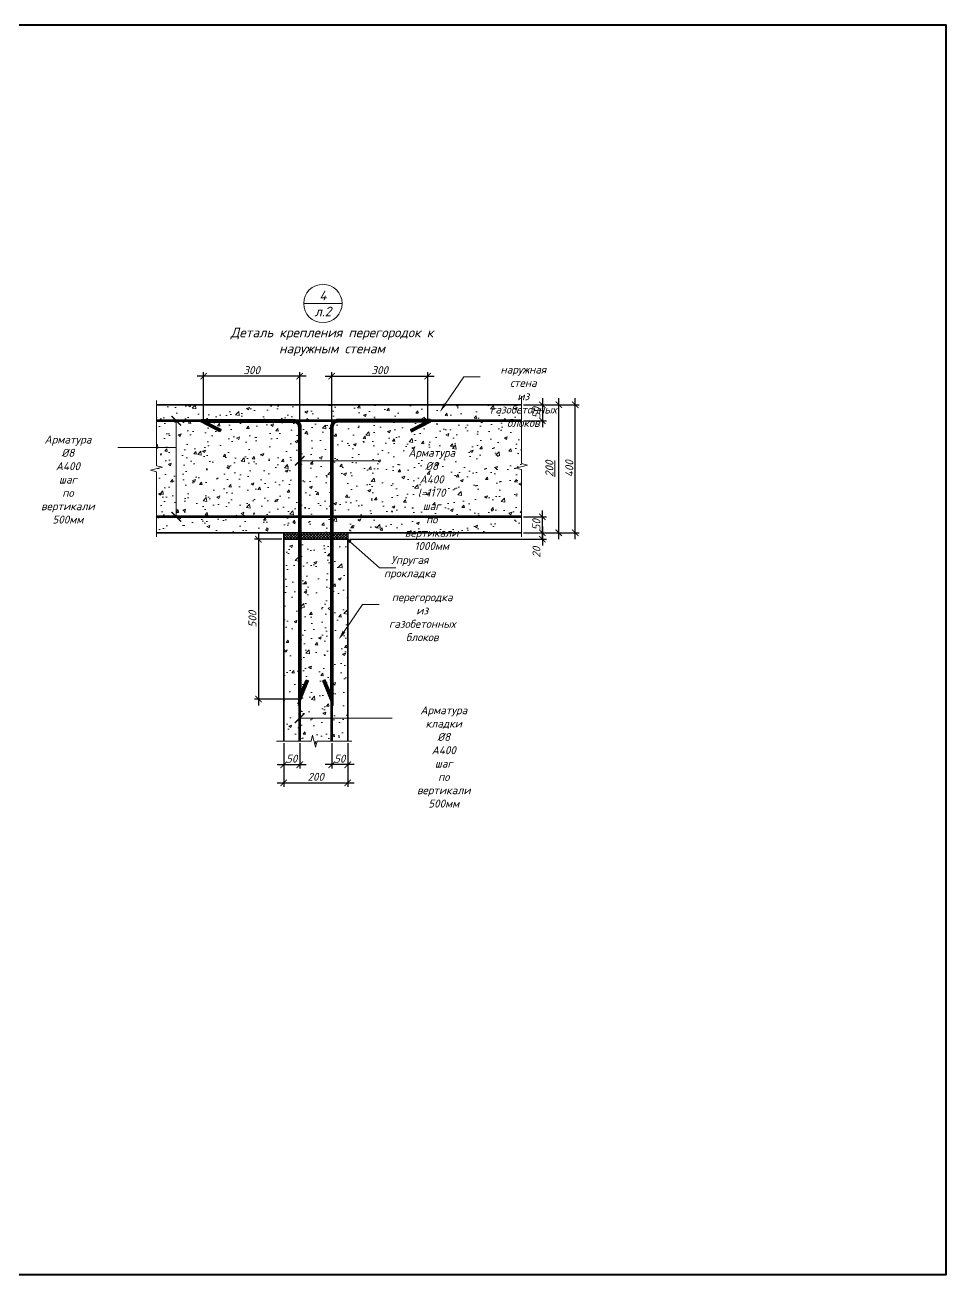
# Model space of a CAD drawing. Header units: millimetres. Extents: x -1807136 to 121189, y 23614 to 410608.
# Drawn here: x 21440 to 24318, y 23614 to 27520 of the extents above; entities that cross this region are included whole.
import ezdxf
from ezdxf import colors
from ezdxf.entities.mleader import LeaderData, LeaderLine
from ezdxf.enums import TextEntityAlignment as Align
from ezdxf.math import Vec2, Vec3

# ---------------------------------------------------------------- set-up
doc = ezdxf.new("R2010")
doc.units = ezdxf.units.MM
doc.header["$PDMODE"] = 3
doc.layers.get('0').update_dxf_attribs({"lineweight": 5})
doc.layers.get('Defpoints').update_dxf_attribs({"lineweight": 0})
doc.layers.add('#Hatch', color=7, linetype='Continuous', lineweight=5, true_color=0x525252)
doc.layers.add('#Арматура вид_2', color=7, linetype='Continuous', lineweight=35, true_color=0x616161)
for name, color, linetype, lineweight in [('#Арматура', 152, 'Continuous', 30), ('#Выноски', 7, 'Continuous', 15), ('#Газобетон', 152, 'Continuous', 35), ('k_ Размеры', 7, 'Continuous', 15), ('Штриховка', 7, 'Continuous', 25)]:
    doc.layers.add(name, color=color, linetype=linetype, lineweight=lineweight)
doc.styles.get("Standard").update_dxf_attribs({"font": 'arial.ttf'})
doc.styles.add('STEP PR', font='isocpeui.ttf')
doc.dimstyles.new('SPDS', dxfattribs={"dimscale": 10, "dimtxt": 2.5, "dimasz": 2, "dimexe": 1.25, "dimexo": 0.625, "dimtad": 1, "dimdec": 0, "dimrnd": 0.001, "dimtxsty": 'STEP PR', "dimblk": 'ARCHTICK', "dimcen": 2.5, "dimdle": 2, "dimclrd": 256, "dimclre": 256, "dimclrt": 7, "dimadec": 0, "dimazin": 2, "dimtfac": 0.75, "dimtdec": 0, "dimtmove": 1, "dimatfit": 3, "dimfxl": 1, "dimtolj": 1, "dimarcsym": 1})

# ---------------------------------------------------------------- blocks, each defined once
blk = doc.blocks.new('*U243')
at = {"color": 0, "linetype": 'ByBlock', "lineweight": -2}
for p, q in [((13.58, 0), (13.9, 1.25)), ((13.9, 1.25), (14.52, -1.25)), ((13.58, 0), (0, 0)), ((14.52, -1.25), (14.83, 0)), ((28.42, 0), (14.83, 0))]:
    blk.add_line(p, q, dxfattribs=at)
blk = doc.blocks.new('*U242')
at = {"color": 0, "linetype": 'ByBlock', "lineweight": -2}
for p, q in [((14.02, 0), (14.33, 1.25)), ((14.33, 1.25), (14.96, -1.25)), ((14.02, 0), (0, 0)), ((14.96, -1.25), (15.27, 0)), ((29.29, 0), (15.27, 0))]:
    blk.add_line(p, q, dxfattribs=at)
blk = doc.blocks.new('_ArchTick')
at = {"color": 0, "linetype": 'ByBlock', "const_width": 0.15}
blk.add_lwpolyline([(-0.5, -0.5), (0.5, 0.5)], dxfattribs=at)
blk = doc.blocks.new('*D468')
at = {"layer": 'Defpoints', "color": 0, "lineweight": 40, "transparency": 16777216}
for p in [(22991.3, 26333.6), (23159.6, 26333.6), (22991.3, 25933.6)]:
    blk.add_point(p, dxfattribs=at)
at = {"layer": 'k_ Размеры', "lineweight": -2, "transparency": 16777216}
for p, q in [((22997.5, 26333.6), (23172.1, 26333.6)), ((23159.6, 25913.6), (23159.6, 26353.6)), ((22997.5, 25933.6), (23172.1, 25933.6))]:
    blk.add_line(p, q, dxfattribs=at)
at = {"layer": 'k_ Размеры', "lineweight": -2, "transparency": 16777216, "xscale": 20, "yscale": 20, "zscale": 20}
for p, rotation in [((23159.6, 26333.6), 90), ((23159.6, 25933.6), 270)]:
    blk.add_blockref('_ArchTick', p, dxfattribs=dict(at, rotation=rotation))
at = {"layer": 'k_ Размеры', "color": 7, "transparency": 16777216, "insert": (23140.8, 26133.6), "char_height": 25, "attachment_point": 5, "rotation": 90, "style": 'STEP PR'}
blk.add_mtext('\\A1;400', dxfattribs=at)
blk = doc.blocks.new('*D469')
at = {"layer": 'Defpoints', "color": 0, "transparency": 16777216}
for p in [(22991.3, 26333.6), (23107.8, 26333.6), (22991.3, 25933.6)]:
    blk.add_point(p, dxfattribs=at)
at = {"layer": 'k_ Размеры', "lineweight": -2, "transparency": 16777216}
for p, q in [((22997.5, 26333.6), (23120.3, 26333.6)), ((23107.8, 25913.6), (23107.8, 26353.6)), ((22997.5, 25933.6), (23120.3, 25933.6))]:
    blk.add_line(p, q, dxfattribs=at)
at = {"layer": 'k_ Размеры', "lineweight": -2, "transparency": 16777216, "xscale": 20, "yscale": 20, "zscale": 20}
for p, rotation in [((23107.8, 26333.6), 90), ((23107.8, 25933.6), 270)]:
    blk.add_blockref('_ArchTick', p, dxfattribs=dict(at, rotation=rotation))
at = {"layer": 'k_ Размеры', "color": 7, "transparency": 16777216, "insert": (23078.5, 26133.6), "char_height": 25, "attachment_point": 5, "rotation": 90, "style": 'STEP PR'}
blk.add_mtext('\\A1;\\L200', dxfattribs=at)
blk = doc.blocks.new('*D470')
at = {"layer": 'Defpoints', "color": 0, "lineweight": 40, "transparency": 16777216}
for p in [(22991.3, 25983.6), (23056.6, 25983.6), (22991.3, 25933.6)]:
    blk.add_point(p, dxfattribs=at)
at = {"layer": 'k_ Размеры', "lineweight": -2, "transparency": 16777216}
for p, q in [((22997.5, 25983.6), (23069.1, 25983.6)), ((23056.6, 25913.6), (23056.6, 26003.6)), ((22997.5, 25933.6), (23069.1, 25933.6))]:
    blk.add_line(p, q, dxfattribs=at)
at = {"layer": 'k_ Размеры', "lineweight": -2, "transparency": 16777216, "xscale": 20, "yscale": 20, "zscale": 20}
for p, rotation in [((23056.6, 25983.6), 90), ((23056.6, 25933.6), 270)]:
    blk.add_blockref('_ArchTick', p, dxfattribs=dict(at, rotation=rotation))
at = {"layer": 'k_ Размеры', "color": 7, "transparency": 16777216, "insert": (23037.9, 25958.6), "char_height": 25, "attachment_point": 5, "rotation": 90, "style": 'STEP PR'}
blk.add_mtext('\\A1;50', dxfattribs=at)
blk = doc.blocks.new('*D471')
at = {"layer": 'Defpoints', "color": 0, "lineweight": 40, "transparency": 16777216}
for p in [(22991.3, 26333.6), (22991.3, 26283.6), (23056.6, 26283.6)]:
    blk.add_point(p, dxfattribs=at)
at = {"layer": 'k_ Размеры', "lineweight": -2, "transparency": 16777216}
for p, q in [((22997.5, 26333.6), (23069.1, 26333.6)), ((23056.6, 26353.6), (23056.6, 26263.6)), ((22997.5, 26283.6), (23069.1, 26283.6))]:
    blk.add_line(p, q, dxfattribs=at)
at = {"layer": 'k_ Размеры', "lineweight": -2, "transparency": 16777216, "xscale": 20, "yscale": 20, "zscale": 20}
for p, rotation in [((23056.6, 26333.6), 90), ((23056.6, 26283.6), 270)]:
    blk.add_blockref('_ArchTick', p, dxfattribs=dict(at, rotation=rotation))
at = {"layer": 'k_ Размеры', "color": 7, "transparency": 16777216, "insert": (23037.9, 26308.6), "char_height": 25, "attachment_point": 5, "rotation": 90, "style": 'STEP PR'}
blk.add_mtext('\\A1;50', dxfattribs=at)
blk = doc.blocks.new('*D472')
at = {"layer": 'Defpoints', "color": 0, "transparency": 16777216}
for p in [(22448.2, 25913.6), (22991.3, 25933.6), (23056.6, 25913.6)]:
    blk.add_point(p, dxfattribs=at)
at = {"layer": 'k_ Размеры', "lineweight": -2, "transparency": 16777216}
for p, q in [((23056.6, 25953.6), (23056.6, 25893.6)), ((22454.4, 25913.6), (23069.1, 25913.6)), ((22997.5, 25933.6), (23069.1, 25933.6))]:
    blk.add_line(p, q, dxfattribs=at)
at = {"layer": 'k_ Размеры', "lineweight": -2, "transparency": 16777216, "xscale": 20, "yscale": 20, "zscale": 20}
for p, rotation in [((23056.6, 25933.6), 90), ((23056.6, 25913.6), 270)]:
    blk.add_blockref('_ArchTick', p, dxfattribs=dict(at, rotation=rotation))
at = {"layer": 'k_ Размеры', "color": 7, "transparency": 16777216, "insert": (23038.2, 25872.7), "char_height": 25, "attachment_point": 5, "rotation": 90, "style": 'STEP PR'}
blk.add_mtext('\\A1;20', dxfattribs=at)
blk = doc.blocks.new('_None')
blk = doc.blocks.new('*U605')
at = {"color": 0, "linetype": 'ByBlock', "lineweight": -2}
blk.add_lwpolyline([(-6, 0), (6, 0)], dxfattribs=at)
blk.add_circle((0, 0), 6, dxfattribs=at)
for tag, p in [('Узел', (0, 2.5)), ('Лист', (0, -2.5))]:
    blk.add_attdef(tag, text='', height=3, dxfattribs=at).set_placement(p, align=Align.MIDDLE_CENTER)
blk = doc.blocks.new('*U473')
at = {"color": 0, "linetype": 'ByBlock', "lineweight": -2}
for p, q in [((7.24, 0), (7.55, 1.25)), ((7.55, 1.25), (8.18, -1.25)), ((7.24, 0), (0, 0)), ((8.18, -1.25), (8.49, 0)), ((15.73, 0), (8.49, 0))]:
    blk.add_line(p, q, dxfattribs=at)
blk = doc.blocks.new('*D474')
at = {"layer": 'Defpoints', "color": 0, "transparency": 16777216}
for p in [(22248.2, 25282.2), (22448.2, 25282.2), (22448.2, 25152.2)]:
    blk.add_point(p, dxfattribs=at)
at = {"layer": 'k_ Размеры', "lineweight": -2, "transparency": 16777216}
for p, q in [((22248.2, 25276), (22248.2, 25139.7)), ((22448.2, 25276), (22448.2, 25139.7)), ((22228.2, 25152.2), (22468.2, 25152.2))]:
    blk.add_line(p, q, dxfattribs=at)
at = {"layer": 'k_ Размеры', "lineweight": -2, "transparency": 16777216, "xscale": 20, "yscale": 20, "zscale": 20, "rotation": 180}
blk.add_blockref('_ArchTick', (22248.2, 25152.2), dxfattribs=at)
at = {"layer": 'k_ Размеры', "lineweight": -2, "transparency": 16777216, "xscale": 20, "yscale": 20, "zscale": 20}
blk.add_blockref('_ArchTick', (22448.2, 25152.2), dxfattribs=at)
at = {"layer": 'k_ Размеры', "color": 7, "transparency": 16777216, "insert": (22348.2, 25171), "char_height": 25, "attachment_point": 5, "style": 'STEP PR'}
blk.add_mtext('\\A1;200', dxfattribs=at)
blk = doc.blocks.new('*D475')
at = {"layer": 'Defpoints', "color": 0, "transparency": 16777216}
for p in [(22248.2, 25282.2), (22298.2, 25282.2), (22298.2, 25209)]:
    blk.add_point(p, dxfattribs=at)
at = {"layer": 'k_ Размеры', "lineweight": -2, "transparency": 16777216}
for p, q in [((22248.2, 25276), (22248.2, 25196.5)), ((22298.2, 25276), (22298.2, 25196.5)), ((22228.2, 25209), (22318.2, 25209))]:
    blk.add_line(p, q, dxfattribs=at)
at = {"layer": 'k_ Размеры', "lineweight": -2, "transparency": 16777216, "xscale": 20, "yscale": 20, "zscale": 20, "rotation": 180}
blk.add_blockref('_ArchTick', (22248.2, 25209), dxfattribs=at)
at = {"layer": 'k_ Размеры', "lineweight": -2, "transparency": 16777216, "xscale": 20, "yscale": 20, "zscale": 20}
blk.add_blockref('_ArchTick', (22298.2, 25209), dxfattribs=at)
at = {"layer": 'k_ Размеры', "color": 7, "transparency": 16777216, "insert": (22273.2, 25227.7), "char_height": 25, "attachment_point": 5, "style": 'STEP PR'}
blk.add_mtext('\\A1;50', dxfattribs=at)
blk = doc.blocks.new('*D476')
at = {"layer": 'Defpoints', "color": 0, "transparency": 16777216}
for p in [(22398.2, 25282.2), (22448.2, 25282.2), (22398.2, 25209)]:
    blk.add_point(p, dxfattribs=at)
at = {"layer": 'k_ Размеры', "lineweight": -2, "transparency": 16777216}
for p, q in [((22398.2, 25276), (22398.2, 25196.5)), ((22448.2, 25276), (22448.2, 25196.5)), ((22468.2, 25209), (22378.2, 25209))]:
    blk.add_line(p, q, dxfattribs=at)
at = {"layer": 'k_ Размеры', "lineweight": -2, "transparency": 16777216, "xscale": 20, "yscale": 20, "zscale": 20, "rotation": 180}
blk.add_blockref('_ArchTick', (22398.2, 25209), dxfattribs=at)
at = {"layer": 'k_ Размеры', "lineweight": -2, "transparency": 16777216, "xscale": 20, "yscale": 20, "zscale": 20}
blk.add_blockref('_ArchTick', (22448.2, 25209), dxfattribs=at)
at = {"layer": 'k_ Размеры', "color": 7, "transparency": 16777216, "insert": (22423.2, 25227.7), "char_height": 25, "attachment_point": 5, "style": 'STEP PR'}
blk.add_mtext('\\A1;50', dxfattribs=at)
blk = doc.blocks.new('*D477')
at = {"layer": 'Defpoints', "color": 0, "transparency": 16777216}
for p in [(21998, 26423), (21998, 26283.6), (22298.2, 26263.6)]:
    blk.add_point(p, dxfattribs=at)
at = {"layer": 'k_ Размеры', "lineweight": -2, "transparency": 16777216}
for p, q in [((22318.2, 26423), (21978, 26423)), ((21998, 26289.9), (21998, 26435.5)), ((22298.2, 26269.9), (22298.2, 26435.5))]:
    blk.add_line(p, q, dxfattribs=at)
at = {"layer": 'k_ Размеры', "lineweight": -2, "transparency": 16777216, "xscale": 20, "yscale": 20, "zscale": 20, "rotation": 180}
blk.add_blockref('_ArchTick', (21998, 26423), dxfattribs=at)
at = {"layer": 'k_ Размеры', "lineweight": -2, "transparency": 16777216, "xscale": 20, "yscale": 20, "zscale": 20}
blk.add_blockref('_ArchTick', (22298.2, 26423), dxfattribs=at)
at = {"layer": 'k_ Размеры', "color": 7, "transparency": 16777216, "insert": (22148.1, 26441.7), "char_height": 25, "attachment_point": 5, "style": 'STEP PR'}
blk.add_mtext('\\A1;300', dxfattribs=at)
blk = doc.blocks.new('*D478')
at = {"layer": 'Defpoints', "color": 0, "transparency": 16777216}
for p in [(22248.2, 25913.6), (22169.3, 25413.8), (22298.2, 25413.8)]:
    blk.add_point(p, dxfattribs=at)
at = {"layer": 'k_ Размеры', "lineweight": -2, "transparency": 16777216}
for p, q in [((22241.9, 25913.6), (22156.8, 25913.6)), ((22169.3, 25933.6), (22169.3, 25393.8)), ((22291.9, 25413.8), (22156.8, 25413.8))]:
    blk.add_line(p, q, dxfattribs=at)
at = {"layer": 'k_ Размеры', "lineweight": -2, "transparency": 16777216, "xscale": 20, "yscale": 20, "zscale": 20}
for p, rotation in [((22169.3, 25913.6), 90), ((22169.3, 25413.8), 270)]:
    blk.add_blockref('_ArchTick', p, dxfattribs=dict(at, rotation=rotation))
at = {"layer": 'k_ Размеры', "color": 7, "transparency": 16777216, "insert": (22150.5, 25663.7), "char_height": 25, "attachment_point": 5, "rotation": 90, "style": 'STEP PR'}
blk.add_mtext('\\A1;500', dxfattribs=at)
blk = doc.blocks.new('*D479')
at = {"layer": 'Defpoints', "color": 0, "transparency": 16777216}
for p in [(22698.2, 26423), (22398.2, 26263.6), (22698.2, 26279.6)]:
    blk.add_point(p, dxfattribs=at)
at = {"layer": 'k_ Размеры', "lineweight": -2, "transparency": 16777216}
for p, q in [((22378.2, 26423), (22718.2, 26423)), ((22398.2, 26269.9), (22398.2, 26435.5)), ((22698.2, 26285.9), (22698.2, 26435.5))]:
    blk.add_line(p, q, dxfattribs=at)
at = {"layer": 'k_ Размеры', "lineweight": -2, "transparency": 16777216, "xscale": 20, "yscale": 20, "zscale": 20, "rotation": 180}
blk.add_blockref('_ArchTick', (22398.2, 26423), dxfattribs=at)
at = {"layer": 'k_ Размеры', "lineweight": -2, "transparency": 16777216, "xscale": 20, "yscale": 20, "zscale": 20}
blk.add_blockref('_ArchTick', (22698.2, 26423), dxfattribs=at)
at = {"layer": 'k_ Размеры', "color": 7, "transparency": 16777216, "insert": (22548.2, 26441.7), "char_height": 25, "attachment_point": 5, "style": 'STEP PR'}
blk.add_mtext('\\A1;300', dxfattribs=at)

msp = doc.modelspace()

# ---------------------------------------------------------------- hatches: boundary and pattern name
at = {"layer": '#Hatch'}
h = msp.add_hatch(dxfattribs=at)
h.set_pattern_fill('AR-CONC', color=256, scale=0.5)
h.paths.add_polyline_path([(22991.3, 26333.6), (21850.5, 26333.6), (21850.5, 26143), (21869.2, 26138.3), (21831.7, 26129), (21850.5, 26124.3), (21850.5, 25933.6), (22991.3, 25933.6), (22991.3, 26130.8), (22972.5, 26135.5), (23010, 26144.9), (22991.3, 26149.6)])
h.paths.add_polyline_path([(22448.2, 25913.6), (22248.2, 25913.6), (22248.2, 25282.2), (22333.9, 25282.2), (22338.6, 25301), (22348, 25263.5), (22352.7, 25282.2), (22448.2, 25282.2)])
h = msp.add_hatch(dxfattribs=at)
h.set_pattern_fill('ANSI37', color=256, scale=2)
h.paths.add_polyline_path([(22448.2, 25933.6), (22248.2, 25933.6), (22248.2, 25913.6), (22448.2, 25913.6)])

# ---------------------------------------------------------------- linework, layer by layer
at = {"layer": '#Арматура', "const_width": 8}
for points in [[(21850.5, 26283.6), (22991.3, 26283.6)], [(21850.5, 25983.6), (22991.3, 25983.6)], [(22298.2, 25891.2), (22298.2, 25282.2)], [(22398.2, 25891.2), (22398.2, 25282.2)]]:
    msp.add_lwpolyline(points, dxfattribs=at)
at = {"layer": '#Арматура'}
for points in [[(22048.6, 26249.1), (21988.9, 26279.9), (21990.3, 26287.6), (22278.2, 26287.6, -0.414214), (22302.2, 26263.6), (22302.2, 25434), (22318.7, 25474.2)], [(22647.7, 26249.1), (22707.8, 26280.1), (22705.9, 26287.6), (22418.2, 26287.6, 0.414214), (22394.2, 26263.6), (22394.2, 25434), (22377.6, 25474.2)], [(22052.3, 26256.2), (22006.8, 26279.6), (22278.2, 26279.6, -0.414214), (22294.2, 26263.6), (22294.2, 25393.6), (22326.1, 25471.1)], [(22644.1, 26256.2), (22689.5, 26279.6), (22418.2, 26279.6, 0.414214), (22402.2, 26263.6), (22402.2, 25393.6), (22370.2, 25471.1)]]:
    msp.add_lwpolyline(points, format="xyb", dxfattribs=at)
for points in [[(22052.3, 26256.2), (22048.6, 26249.1)], [(22644.1, 26256.2), (22647.7, 26249.1)], [(22318.7, 25474.2), (22326.1, 25471.1)], [(22377.6, 25474.2), (22370.2, 25471.1)]]:
    msp.add_lwpolyline(points, dxfattribs=at)
at = {"layer": '#Арматура вид_2', "const_width": 8}
for points in [[(22050.4, 26252.6), (21990.4, 26283.6), (22278.2, 26283.6, -0.414214), (22298.2, 26263.6), (22298.2, 25413.8), (22322.4, 25472.6)], [(22645.9, 26252.6), (22705.9, 26283.6), (22418.2, 26283.6, 0.414214), (22398.2, 26263.6), (22398.2, 25413.8), (22373.9, 25472.6)]]:
    msp.add_lwpolyline(points, format="xyb", dxfattribs=at)
at = {"layer": '#Газобетон'}
for points in [[(21850.5, 26333.6), (22991.3, 26333.6)], [(21850.5, 25933.6), (22991.3, 25933.6)], [(22248.2, 25913.6), (22248.2, 25282.2)], [(22248.2, 25913.6), (22448.2, 25913.6)], [(22448.2, 25913.6), (22448.2, 25282.2)]]:
    msp.add_lwpolyline(points, dxfattribs=at)
at = {"color": 3, "lineweight": 40}
msp.add_lwpolyline([(13722.6, 27520.1), (24318.1, 27520.1), (24318.1, 23614.4), (13722.6, 23614.4)], close=True, dxfattribs=at)
at = {"layer": 'Штриховка'}
for points in [[(22246.9, 26283.6), (22449.4, 26283.6)], [(22248.2, 25913.6), (22248.2, 25282.2)]]:
    msp.add_lwpolyline(points, dxfattribs=at)
msp.add_lwpolyline([(22448.2, 25913.6), (22248.2, 25913.6), (22248.2, 25933.6), (22448.2, 25933.6)], close=True, dxfattribs=at)

# ---------------------------------------------------------------- block references
ref = msp.add_blockref('*U605', (22370.7, 26649.9), dxfattribs=dict(xscale=10, yscale=10, zscale=10))
ref.add_attrib('Узел', '4', dxfattribs={"color": 0, "linetype": 'ByBlock', "lineweight": -2, "height": 30, "style": 'STEP PR'}).set_placement((22370.7, 26674.9), align=Align.MIDDLE_CENTER)
ref.add_attrib('Лист', 'л.2', dxfattribs={"color": 0, "linetype": 'ByBlock', "lineweight": -2, "height": 30, "style": 'STEP PR'}).set_placement((22370.7, 26624.9), align=Align.MIDDLE_CENTER)
at = {"xscale": -15, "yscale": -15, "zscale": -15, "rotation": 90}
for name, p in [('*U243', (21850.5, 26346.8)), ('*U242', (22991.3, 26359.9))]:
    msp.add_blockref(name, p, dxfattribs=at)
at = {"xscale": -15, "yscale": -15, "zscale": -15}
msp.add_blockref('*U473', (22461.3, 25282.2), dxfattribs=at)

# ---------------------------------------------------------------- dimensions: what is measured, and where the dimension line sits
at = {"layer": 'k_ Размеры'}
for base, p1, p2, picture, middle in [((21998, 26423), (22298.2, 26263.6), (21998, 26283.6), '*D477', (22148.1, 26441.7)), ((22698.2, 26423), (22398.2, 26263.6), (22698.2, 26279.6), '*D479', (22548.2, 26441.7)), ((22448.2, 25152.2), (22248.2, 25282.2), (22448.2, 25282.2), '*D474', (22348.2, 25171)), ((22298.2, 25209), (22248.2, 25282.2), (22298.2, 25282.2), '*D475', (22273.2, 25227.7)), ((22398.2, 25209), (22448.2, 25282.2), (22398.2, 25282.2), '*D476', (22423.2, 25227.7))]:
    dim = msp.add_linear_dim(base=base, p1=p1, p2=p2, dimstyle='SPDS', dxfattribs=at)
    dim.commit()
    dim.dimension.update_dxf_attribs({"geometry": picture, "text_midpoint": middle})
for base, p1, p2, picture, middle in [((23159.6, 26333.6), (22991.3, 25933.6), (22991.3, 26333.6), '*D468', (23140.8, 26133.6)), ((23056.6, 26283.6), (22991.3, 26333.6), (22991.3, 26283.6), '*D471', (23037.9, 26308.6)), ((23056.6, 25983.6), (22991.3, 25933.6), (22991.3, 25983.6), '*D470', (23037.9, 25958.6))]:
    dim = msp.add_linear_dim(base=base, p1=p1, p2=p2, angle=90, dimstyle='SPDS', override={"dimscale": 10}, dxfattribs=at)
    dim.commit()
    dim.dimension.update_dxf_attribs({"geometry": picture, "text_midpoint": middle})
dim = msp.add_linear_dim(base=(23107.8, 26333.6), p1=(22991.3, 25933.6), p2=(22991.3, 26333.6), angle=90, text='%%U200', dimstyle='SPDS', dxfattribs=at)
dim.commit()
dim.dimension.update_dxf_attribs({"geometry": '*D469', "text_midpoint": (23099.8, 26133.6), "dimtype": 160})
dim = msp.add_linear_dim(base=(23056.6, 25913.6), p1=(22991.3, 25933.6), p2=(22448.2, 25913.6), angle=90, dimstyle='SPDS', dxfattribs=at)
dim.commit()
dim.dimension.update_dxf_attribs({"geometry": '*D472', "text_midpoint": (23056.9, 25872.7), "dimtype": 160})
dim = msp.add_linear_dim(base=(22169.3, 25413.8), p1=(22248.2, 25913.6), p2=(22298.2, 25413.8), angle=90, dimstyle='SPDS', dxfattribs=at)
dim.commit()
dim.dimension.update_dxf_attribs({"geometry": '*D478', "text_midpoint": (22150.5, 25663.7)})

# ---------------------------------------------------------------- leaders
at = {"layer": '#Выноски'}
ml = msp.add_multileader_mtext('Standard', dxfattribs=at)
ml.set_content('{\\H0.83333x;наружная стена из газобетонных блоков}', color=256, style='STEP PR')
ml.set_leader_properties(color=256, linetype='ByLayer', lineweight=-1)
ml.build(insert=Vec2(0, 0))
ml.multileader.update_dxf_attribs({"text_left_attachment_type": 6, "text_right_attachment_type": 6, "dogleg_length": 0, "arrow_head_size": 30, "scale": 0.1})
ctx = ml.context
ctx.base_point, ctx.scale, ctx.char_height, ctx.arrow_head_size, ctx.landing_gap_size, ctx.plane_origin = Vec3(22810.8, 26421), 0.1, 30, 30, 12.5, Vec3(25817.1, 25005.7)
ctx.left_attachment, ctx.right_attachment, ctx.text_align_type = 6, 6, 1
notes = []
notes.append((ctx, [(0, (1, 1, 0), (22810.8, 26421), (1, 0), 0, [(0, [(22736.2, 26310.9)], 0, [])])]))
ctx.mtext.insert, ctx.mtext.rotation, ctx.mtext.width, ctx.mtext.alignment, ctx.mtext.flow_direction = Vec3(22997.1, 26456), 6.283185, 388.364, 2, 5
ml = msp.add_multileader_mtext('Standard', dxfattribs=at)
ml.set_content('{\\H0.83333x; }', color=256, style='STEP PR')
ml.set_leader_properties(color=256, linetype='ByLayer', lineweight=-1)
ml.set_arrow_properties(name='ARCHTICK')
ml.build(insert=Vec2(0, 0))
ml.multileader.update_dxf_attribs({"text_left_attachment_type": 6, "text_right_attachment_type": 6, "dogleg_length": 0, "arrow_head_size": 30, "scale": 0.1})
ctx = ml.context
ctx.base_point, ctx.scale, ctx.char_height, ctx.arrow_head_size, ctx.landing_gap_size, ctx.plane_origin, ctx.plane_x_axis, ctx.plane_y_axis = Vec3(21912.6, 26142.4), 0.1, 30, 30, 12.5, Vec3(23356.8, 29062), Vec3(0, 1), Vec3(-1, 0)
ctx.left_attachment, ctx.right_attachment, ctx.text_align_type = 6, 6, 1
notes.append((ctx, [(1, (1, 1, 0), (21912.6, 26182.9), (0, -1), 0, [(1, [(21912.6, 25983.6)], 0, []), (0, [(21912.6, 26283.6)], 0, [])])]))
ctx.mtext.insert, ctx.mtext.text_direction, ctx.mtext.rotation, ctx.mtext.alignment, ctx.mtext.flow_direction = Vec3(21882.6, 26081.6), Vec3(0, 1), 1.570796, 2, 5
ml = msp.add_multileader_mtext('Standard', dxfattribs=at)
ml.set_content('{\\H0.83333x;Арматура \\P%%C8 А400 \\Pшаг по вертикали 500мм}', color=256, style='STEP PR')
ml.set_leader_properties(color=256, linetype='ByLayer', lineweight=-1)
ml.set_arrow_properties(name='NONE')
ml.build(insert=Vec2(0, 0))
ml.multileader.update_dxf_attribs({"text_left_attachment_type": 6, "text_right_attachment_type": 6, "dogleg_length": 0, "arrow_head_size": 30, "scale": 0.1})
ctx = ml.context
ctx.base_point, ctx.scale, ctx.char_height, ctx.arrow_head_size, ctx.landing_gap_size, ctx.plane_origin = Vec3(21355.6, 26199.9), 0.1, 30, 30, 12.5, Vec3(24160.9, 25428.2)
ctx.left_attachment, ctx.right_attachment, ctx.text_align_type = 6, 6, 1
notes.append((ctx, [(1, (1, 1, 0), (21791.8, 26199.9), (-1, 0), 0, [(1, [(21912.6, 26199.9)], 0, [])])]))
ctx.mtext.insert, ctx.mtext.rotation, ctx.mtext.width, ctx.mtext.defined_height, ctx.mtext.alignment, ctx.mtext.flow_direction = Vec3(21573.7, 26237.4), 6.283185, 486.921, 220, 2, 5
ml = msp.add_multileader_mtext('Standard', dxfattribs=at)
ml.set_content('{\\H0.83333x;Арматура \\P%%C8 А400 \\Pl=1170\\Pшаг по вертикали 1000мм}', color=256, style='STEP PR')
ml.set_leader_properties(color=256, linetype='ByLayer', lineweight=-1)
ml.set_arrow_properties(name='ARCHTICK')
ml.build(insert=Vec2(0, 0))
ml.multileader.update_dxf_attribs({"text_left_attachment_type": 6, "text_right_attachment_type": 6, "dogleg_length": 0, "arrow_head_size": 30, "scale": 0.1})
ctx = ml.context
ctx.base_point, ctx.scale, ctx.char_height, ctx.arrow_head_size, ctx.landing_gap_size, ctx.plane_origin = Vec3(22486.2, 26158.7), 0.1, 30, 30, 12.5, Vec3(24829, 25320.3)
ctx.left_attachment, ctx.right_attachment, ctx.text_align_type = 6, 6, 1
notes.append((ctx, [(0, (1, 1, 0), (22486.2, 26158.7), (1, 0), 0, [(0, [(22298.2, 26158.7), (22398.9, 26158.7)], 0, [])])]))
ctx.mtext.insert, ctx.mtext.rotation, ctx.mtext.width, ctx.mtext.defined_height, ctx.mtext.alignment, ctx.mtext.flow_direction = Vec3(22710.7, 26196.2), 6.283185, 450.187, 200.2, 2, 5
ml = msp.add_multileader_mtext('Standard', dxfattribs=at)
ml.set_content('{\\H0.83333x;Упругая\\Pпрокладка}', color=256, style='STEP PR')
ml.set_leader_properties(color=256, linetype='ByLayer', lineweight=-1)
ml.build(insert=Vec2(0, 0))
ml.multileader.update_dxf_attribs({"text_left_attachment_type": 6, "text_right_attachment_type": 6, "dogleg_length": 0, "arrow_head_size": 30, "scale": 0.1})
ctx = ml.context
ctx.base_point, ctx.scale, ctx.char_height, ctx.arrow_head_size, ctx.landing_gap_size, ctx.plane_origin = Vec3(22547.1, 25823.7), 0.1, 30, 30, 12.5, Vec3(24979.4, 24181.2)
ctx.left_attachment, ctx.right_attachment, ctx.text_align_type = 6, 6, 1
notes.append((ctx, [(0, (1, 1, 0), (22547.1, 25823.7), (1, 0), 0, [(0, [(22435.1, 25924.6)], 0, [])])]))
ctx.mtext.insert, ctx.mtext.rotation, ctx.mtext.width, ctx.mtext.alignment, ctx.mtext.flow_direction = Vec3(22642, 25861.2), 6.283185, 388.364, 2, 5
ml = msp.add_multileader_mtext('Standard', dxfattribs=at)
ml.set_content('{\\H0.83333x;перегородка из газобетонных блоков}', color=256, style='STEP PR')
ml.set_leader_properties(color=256, linetype='ByLayer', lineweight=-1)
ml.build(insert=Vec2(0, 0))
ml.multileader.update_dxf_attribs({"text_left_attachment_type": 6, "text_right_attachment_type": 6, "dogleg_length": 0, "arrow_head_size": 30, "scale": 0.1})
ctx = ml.context
ctx.base_point, ctx.scale, ctx.char_height, ctx.arrow_head_size, ctx.landing_gap_size, ctx.plane_origin = Vec3(22494.6, 25709.8), 0.1, 30, 30, 12.5, Vec3(25501, 24294.5)
ctx.left_attachment, ctx.right_attachment, ctx.text_align_type = 6, 6, 1
notes.append((ctx, [(0, (1, 1, 0), (22494.6, 25709.8), (1, 0), 0, [(0, [(22420, 25599.7)], 0, [])])]))
ctx.mtext.insert, ctx.mtext.rotation, ctx.mtext.width, ctx.mtext.alignment, ctx.mtext.flow_direction = Vec3(22681, 25744.8), 6.283185, 388.364, 2, 5
ml = msp.add_multileader_mtext('Standard', dxfattribs=at)
ml.set_content('{\\H0.83333x;Арматура кладки\\P%%C8 А400 \\Pшаг по вертикали 500мм}', color=256, style='STEP PR')
ml.set_leader_properties(color=256, linetype='ByLayer', lineweight=-1)
ml.set_arrow_properties(name='ARCHTICK')
ml.build(insert=Vec2(0, 0))
ml.multileader.update_dxf_attribs({"text_left_attachment_type": 6, "text_right_attachment_type": 6, "dogleg_length": 0, "arrow_head_size": 30, "scale": 0.1})
ctx = ml.context
ctx.base_point, ctx.scale, ctx.char_height, ctx.arrow_head_size, ctx.landing_gap_size, ctx.plane_origin = Vec3(22530.2, 25354.1), 0.1, 30, 30, 12.5, Vec3(25406.3, 24582.4)
ctx.left_attachment, ctx.right_attachment, ctx.text_align_type = 6, 6, 1
notes.append((ctx, [(0, (1, 1, 0), (22530.2, 25354.1), (1, 0), 0, [(0, [(22298, 25354.1), (22398.2, 25354.1)], 0, [])])]))
ctx.mtext.insert, ctx.mtext.rotation, ctx.mtext.width, ctx.mtext.defined_height, ctx.mtext.alignment, ctx.mtext.flow_direction = Vec3(22748.4, 25391.6), 6.283185, 445.167, 220, 2, 5
for ctx, leaders in notes:
    for number, flags, end, landing, length, lines in leaders:
        leader = LeaderData()
        leader.index, (leader.has_last_leader_line, leader.has_dogleg_vector, leader.attachment_direction) = number, flags
        leader.last_leader_point, leader.dogleg_vector, leader.dogleg_length = Vec3(end), Vec3(landing), length
        for number, points, colour, breaks in lines:
            line = LeaderLine()
            line.index, line.vertices, line.color, line.breaks = number, Vec3.list(points), colors.encode_raw_color(colour), breaks
            leader.lines.append(line)
        ctx.leaders.append(leader)

# ---------------------------------------------------------------- next in the draw order: texts
at = {"layer": '#Выноски', "insert": (22399.2, 26574.3), "char_height": 30, "width": 762.52, "attachment_point": 2, "style": 'STEP PR', "bg_fill": 2}
msp.add_mtext('Деталь крепления перегородок к наружным стенам', dxfattribs=at)

doc.saveas('drawing.dxf')
